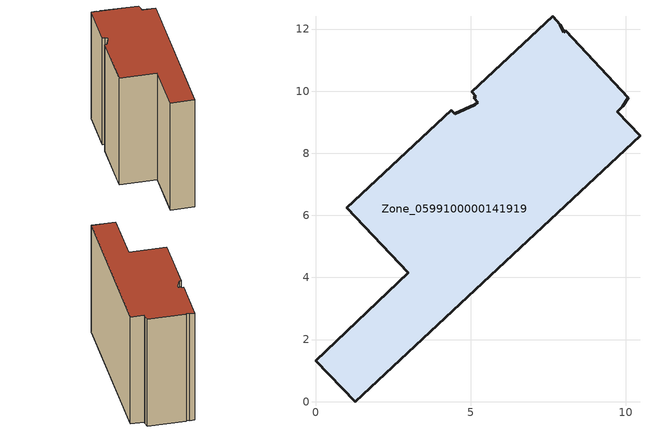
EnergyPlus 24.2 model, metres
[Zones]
Zone_0599100000141919
 floor ground (C_G): 8,11.89 8.07,11.95 10.07,9.79 9.9,9.52 9.72,9.34 10.45,8.56 1.28,0 0,1.31 2.99,4.15 1,6.25 4.38,9.38 4.48,9.27 5.13,9.56 5.23,9.64 5.1,9.79 5.16,9.83 5.03,9.98 7.64,12.41 7.89,12.14 z0
 wall outside (C_F): 2.99,4.15 0,1.31 1.28,0 10.45,8.56 9.72,9.34 9.9,9.52 10.07,9.79 8.07,11.95 8,11.89 7.89,12.14 7.64,12.41 5.03,9.98 5.16,9.83 5.1,9.79 5.23,9.64 5.13,9.56 4.48,9.27 4.38,9.38 1,6.25 2.99,4.15 z0:9.41
 roof outside (C_R): 7.89,12.14 7.64,12.41 5.03,9.98 5.16,9.83 5.1,9.79 5.23,9.64 5.13,9.56 4.48,9.27 4.38,9.38 1,6.25 2.99,4.15 0,1.31 1.28,0 10.45,8.56 9.72,9.34 9.9,9.52 10.07,9.79 8.07,11.95 8,11.89 z9.41
[BUILDING]
Pand.0599100000141919: North Axis=0; Terrain=City; Loads Convergence Tolerance Value=0.04; Temperature Convergence Tolerance Value=0.4; Solar Distribution=FullExterior; Maximum Number of Warmup Days=25; Minimum Number of Warmup Days=1
[Site:Location]
Rotterdam.The.Hague.AP_ZH_NLD Design_Conditions: Latitude=51.96; Longitude=4.45; Time Zone=1; Elevation=-4.5
[SITE:GROUNDTEMPERATURE:BUILDINGSURFACE]
18, 18, 18, 18, 18, 18, 18, 18, 18, 18, 18, 18
[MATERIAL] Thermal Absorptance=0.9; Solar Absorptance=0.7; Visible Absorptance=0.7
Name | Roughness | Thickness | Conductivity | Density | Specific Heat
G.TC.1946 | MediumSmooth | 0.15 | 1 | 540 | 1210
F.TC.1946 | Rough | 0.3 | 0.857143 | 1920 | 840
R.TC.1946 | MediumRough | 0.2 | 0.909091 | 1500 | 1000
[CONSTRUCTION]
C_G: G.TC.1946
C_F: F.TC.1946
C_R: R.TC.1946
[ZONE]
Zone_0599100000141919: Type=1; Multiplier=1; Ceiling Height=Autocalculate; Volume=Autocalculate; Floor Area=autocalculate; Part of Total Floor Area=Yes
[ZONEINFILTRATION:DESIGNFLOWRATE]
Infil_Zone_0599100000141919: Zone or ZoneList or Space or SpaceList=Zone_0599100000141919; Schedule=AlwaysOn; Design Flow Rate Calculation Method=Flow/Area; Flow Rate per Floor Area=0.003; Constant Term Coefficient=1; Temperature Term Coefficient=0; Velocity Term Coefficient=0; Velocity Squared Term Coefficient=0
[HVACTEMPLATE:ZONE:IDEALLOADSAIRSYSTEM]
Zone_0599100000141919: Maximum Heating Supply Air Temperature=50; Minimum Cooling Supply Air Temperature=13; Maximum Heating Supply Air Humidity Ratio=0.0156; Minimum Cooling Supply Air Humidity Ratio=0.0077; Heating Limit=NoLimit; Cooling Limit=NoLimit; Dehumidification Control Type=ConstantSensibleHeatRatio; Cooling Sensible Heat Ratio=0.7; Dehumidification Setpoint=60; Humidification Control Type=None; Humidification Setpoint=30; Outdoor Air Method=None; Outdoor Air Flow Rate per Person=0.00944; Outdoor Air Flow Rate per Zone Floor Area=0; Outdoor Air Flow Rate per Zone=0; Demand Controlled Ventilation Type=None; Outdoor Air Economizer Type=NoEconomizer; Heat Recovery Type=None; Sensible Heat Recovery Effectiveness=0.7; Latent Heat Recovery Effectiveness=0.65
[ZONECONTROL:THERMOSTAT]
ThermostatControl_Zone_0599100000141919: Zone or ZoneList=Zone_0599100000141919; Control Type Schedule=DualSetpointControlType; Control 1=Thermostat_Zone_0599100000141919; Temperature Difference Between Cutout And Setpoint=0
[THERMOSTATSETPOINT:DUALSETPOINT]
Thermostat_Zone_0599100000141919: Heating Setpoint Temperature Schedule=HeatingSetpoint_Zone_0599100000141919; Cooling Setpoint Temperature Schedule=CoolingSetpoint_Zone_0599100000141919
[SCHEDULE:COMPACT]
HeatingSetpoint_Zone_0599100000141919: Through: 12/31, For: AllDays, Until: 24:00, 21
CoolingSetpoint_Zone_0599100000141919: Through: 12/31, For: AllDays, Until: 24:00, 24
DualSetpointControlType: Through: 12/31, For: AllDays, Until: 24:00, 4
AlwaysOn: Through: 12/31, For: AllDays, Until: 24:00, 1
